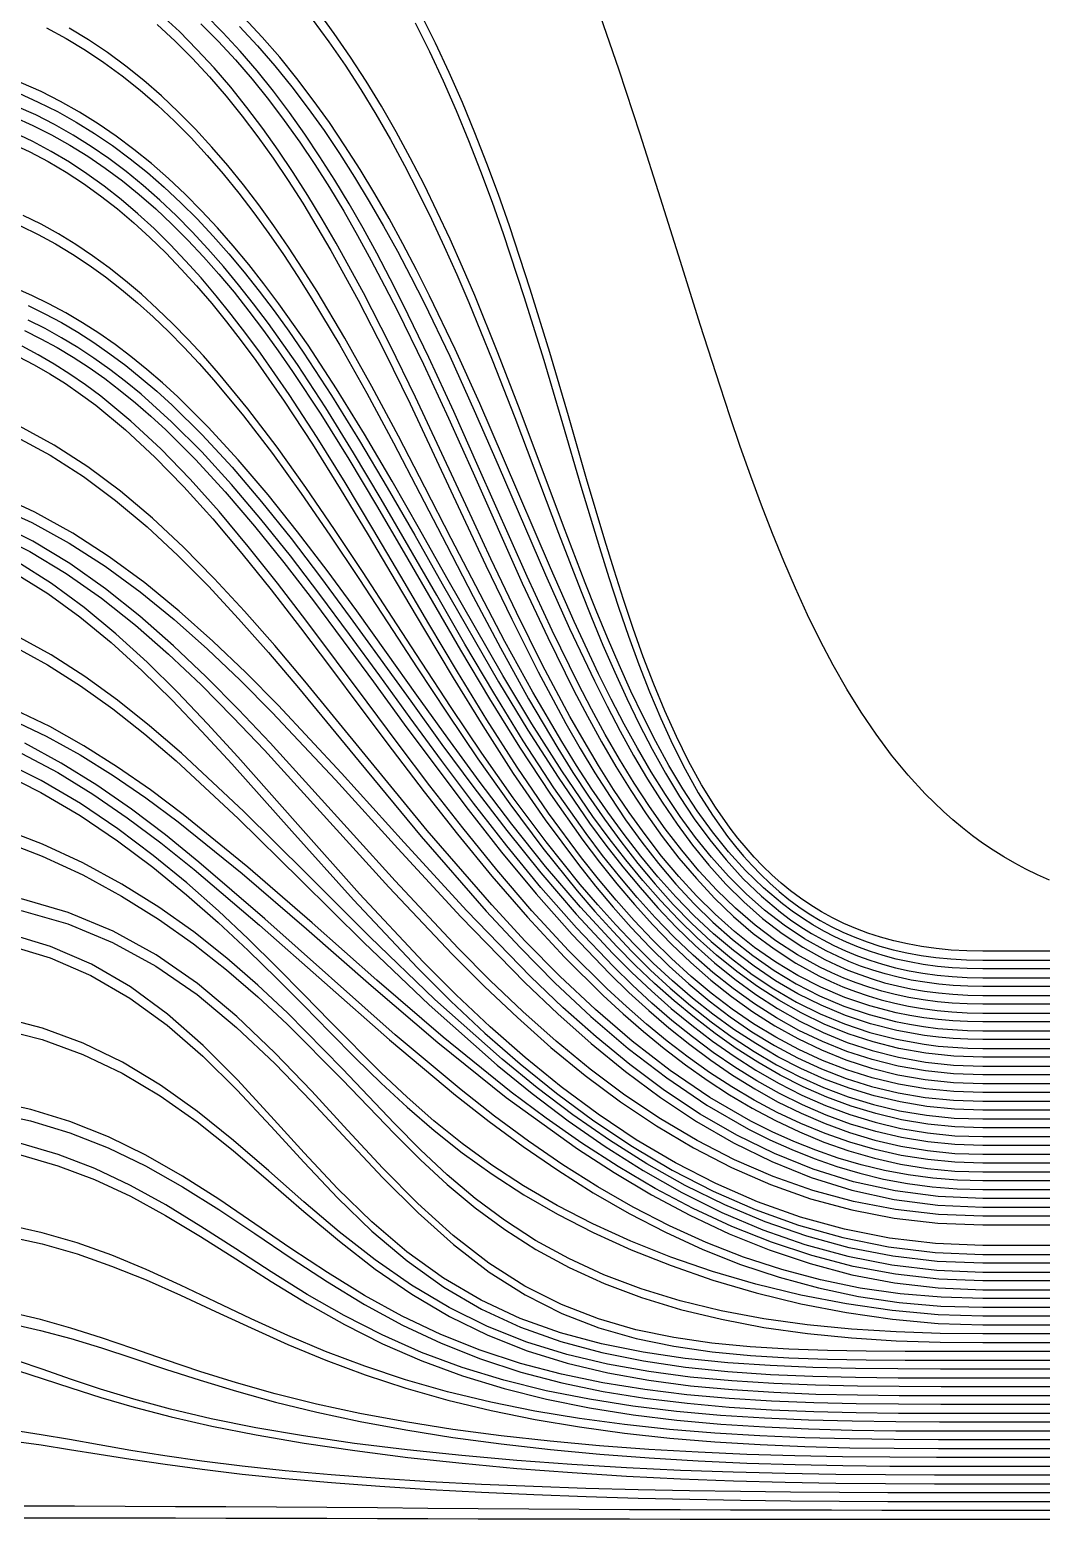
# Model space of a CAD drawing. Header units: millimetres. Extents: x 0 to 17.1, y 0 to 7.7.
# Drawn here: x 6.87 to 8.589, y 3.843 to 6.373 of the extents above; entities that cross this region are included whole.
import ezdxf

# ---------------------------------------------------------------- set-up
doc = ezdxf.new("R2010")
doc.units = ezdxf.units.MM
doc.header["$MEASUREMENT"] = 0
doc.layers.add('Insulation', color=112, linetype='Continuous')
doc.layers.add('Metal', color=52, linetype='Continuous')

msp = doc.modelspace()

# ---------------------------------------------------------------- linework, layer by layer
at = {"layer": 'Insulation'}
msp.add_lwpolyline([(8.6032, 4.9284), (8.583, 4.9374), (8.5633, 4.9469), (8.5442, 4.9571), (8.5255, 4.9679), (8.5073, 4.9793), (8.4896, 4.9912), (8.4723, 5.0038), (8.4555, 5.0169), (8.4391, 5.0306), (8.423, 5.0447), (8.3922, 5.0747), (8.3629, 5.1067), (8.335, 5.1406), (8.3084, 5.1763), (8.283, 5.2138), (8.2588, 5.2529), (8.2356, 5.2936), (8.2133, 5.3357), (8.192, 5.3792), (8.1714, 5.4241), (8.1516, 5.4701), (8.1324, 5.5173), (8.1138, 5.5656), (8.0956, 5.6148), (8.0778, 5.6648), (8.0604, 5.7157), (8.0433, 5.7673), (8.0095, 5.8722), (7.9759, 5.9791), (7.9421, 6.0872), (7.9076, 6.1959), (7.8718, 6.3047), (7.8345, 6.4129)], dxfattribs=at)
at = {"layer": 'Metal'}
for points in [[(11.755, 4.7775), (8.49, 4.7775), (8.4636, 4.778), (8.4379, 4.7794), (8.413, 4.7818), (8.3888, 4.7851), (8.3654, 4.7893), (8.3426, 4.7943), (8.3206, 4.8002), (8.2992, 4.8069), (8.2784, 4.8145), (8.2582, 4.8228), (8.2387, 4.8319), (8.2197, 4.8417), (8.2013, 4.8522), (8.1834, 4.8635), (8.1661, 4.8754), (8.1492, 4.888), (8.117, 4.9151), (8.0865, 4.9446), (8.0577, 4.9763), (8.0305, 5.0102), (8.0046, 5.046), (7.98, 5.0837), (7.9565, 5.123), (7.9341, 5.1638), (7.9125, 5.2061), (7.8917, 5.2496), (7.8716, 5.2942), (7.852, 5.3399), (7.8329, 5.3864), (7.8142, 5.4336), (7.7774, 5.5299), (7.7039, 5.7262), (7.6659, 5.8244), (7.6263, 5.9217), (7.6057, 5.9696), (7.5845, 6.0171), (7.5627, 6.0639), (7.5402, 6.11), (7.5169, 6.1553), (7.4928, 6.1997), (7.4679, 6.2432), (7.4421, 6.2855), (7.4153, 6.3268), (7.3877, 6.3669), (7.359, 6.4057)], [(7.0869, 6.3823), (7.1173, 6.354), (7.1469, 6.3243), (7.1758, 6.293), (7.2038, 6.2604), (7.2312, 6.2265), (7.2578, 6.1912), (7.2838, 6.1547), (7.3092, 6.117), (7.334, 6.0783), (7.3583, 6.0385), (7.382, 5.9978), (7.4282, 5.9137), (7.4729, 5.8267), (7.5166, 5.7374), (7.6024, 5.5547), (7.6454, 5.4628), (7.6892, 5.3716), (7.7343, 5.282), (7.7813, 5.1947), (7.8056, 5.1522), (7.8306, 5.1107), (7.8564, 5.0702), (7.8829, 5.0309), (7.9104, 4.993), (7.9389, 4.9564), (7.9684, 4.9215), (7.9991, 4.8882), (8.0311, 4.8568), (8.0643, 4.8273), (8.099, 4.8), (8.1352, 4.7748), (8.1729, 4.7521), (8.2124, 4.7319), (8.2536, 4.7144), (8.2967, 4.6998), (8.3418, 4.6881), (8.3651, 4.6834), (8.389, 4.6795), (8.4134, 4.6765), (8.4384, 4.6743), (8.4639, 4.6729), (8.49, 4.6725), (11.755, 4.6725)], [(11.755, 4.6875), (8.49, 4.6875), (8.464, 4.6879), (8.4387, 4.6893), (8.4139, 4.6914), (8.3896, 4.6945), (8.366, 4.6983), (8.3428, 4.7029), (8.2981, 4.7145), (8.2553, 4.729), (8.2144, 4.7464), (8.1753, 4.7664), (8.1379, 4.7889), (8.1021, 4.8139), (8.0678, 4.841), (8.035, 4.8703), (8.0034, 4.9015), (7.9731, 4.9346), (7.9439, 4.9693), (7.9158, 5.0057), (7.8886, 5.0434), (7.8624, 5.0825), (7.8369, 5.1228), (7.8122, 5.1642), (7.7882, 5.2065), (7.7418, 5.2936), (7.6972, 5.3831), (7.6538, 5.4742), (7.6111, 5.5661), (7.5257, 5.7491), (7.4821, 5.8386), (7.4374, 5.926), (7.3911, 6.0105), (7.3672, 6.0515), (7.3429, 6.0916), (7.3179, 6.1306), (7.2924, 6.1686), (7.2662, 6.2054), (7.2393, 6.241), (7.2118, 6.2753), (7.1834, 6.3083), (7.1543, 6.3398), (7.1244, 6.37), (7.0937, 6.3986)], [(7.1608, 6.3833), (7.1908, 6.3533), (7.2199, 6.3218), (7.2483, 6.2889), (7.2759, 6.2546), (7.3028, 6.219), (7.329, 6.1822), (7.3545, 6.1441), (7.3794, 6.1049), (7.4037, 6.0647), (7.4274, 6.0235), (7.4506, 5.9813), (7.4733, 5.9382), (7.4956, 5.8944), (7.5392, 5.8048), (7.5817, 5.7131), (7.6235, 5.6201), (7.7073, 5.4331), (7.7504, 5.3408), (7.7951, 5.2507), (7.8182, 5.2067), (7.8419, 5.1635), (7.8664, 5.1214), (7.8918, 5.0805), (7.918, 5.0408), (7.9452, 5.0026), (7.9735, 4.9659), (8.0031, 4.931), (8.0339, 4.8979), (8.0661, 4.8668), (8.0998, 4.8379), (8.1352, 4.8114), (8.1723, 4.7873), (8.2112, 4.7659), (8.2314, 4.7562), (8.2521, 4.7472), (8.2733, 4.739), (8.295, 4.7316), (8.3173, 4.725), (8.3402, 4.7191), (8.3636, 4.7142), (8.3876, 4.71), (8.4123, 4.7068), (8.4375, 4.7044), (8.4634, 4.703), (8.49, 4.7025), (11.755, 4.7025)], [(11.755, 4.7175), (8.49, 4.7175), (8.4636, 4.718), (8.4378, 4.7194), (8.4127, 4.7217), (8.3883, 4.7249), (8.3644, 4.729), (8.3411, 4.734), (8.3185, 4.7398), (8.2963, 4.7463), (8.2748, 4.7537), (8.2537, 4.7618), (8.2332, 4.7707), (8.2132, 4.7803), (8.1747, 4.8015), (8.138, 4.8254), (8.103, 4.8518), (8.0696, 4.8805), (8.0378, 4.9114), (8.0073, 4.9442), (7.9782, 4.979), (7.9502, 5.0154), (7.9233, 5.0535), (7.8974, 5.0929), (7.8724, 5.1337), (7.8483, 5.1756), (7.8248, 5.2186), (7.802, 5.2624), (7.7579, 5.3523), (7.7153, 5.4444), (7.6322, 5.6313), (7.5906, 5.7245), (7.5483, 5.8164), (7.5049, 5.9063), (7.4826, 5.9502), (7.4598, 5.9935), (7.4366, 6.0359), (7.4128, 6.0773), (7.3884, 6.1178), (7.3634, 6.1573), (7.3377, 6.1956), (7.3114, 6.2328), (7.2843, 6.2687), (7.2565, 6.3033), (7.2279, 6.3366), (7.1985, 6.3684), (7.1683, 6.3988)], [(7.2265, 6.3784), (7.257, 6.3457), (7.2866, 6.3116), (7.3154, 6.2762), (7.3433, 6.2396), (7.3704, 6.2017), (7.3967, 6.1627), (7.4223, 6.1226), (7.4472, 6.0816), (7.4714, 6.0396), (7.4949, 5.9968), (7.5179, 5.9532), (7.5403, 5.9089), (7.5838, 5.8185), (7.6256, 5.7264), (7.6664, 5.6333), (7.7469, 5.4472), (7.7877, 5.3559), (7.8297, 5.267), (7.8514, 5.2236), (7.8736, 5.1813), (7.8965, 5.1399), (7.9202, 5.0998), (7.9447, 5.061), (7.9702, 5.0236), (7.9967, 4.9879), (8.0244, 4.9538), (8.0534, 4.9216), (8.0838, 4.8914), (8.1156, 4.8634), (8.1491, 4.8376), (8.1843, 4.8143), (8.2214, 4.7936), (8.2407, 4.7842), (8.2604, 4.7756), (8.2807, 4.7677), (8.3016, 4.7605), (8.323, 4.7541), (8.345, 4.7485), (8.3676, 4.7437), (8.3908, 4.7397), (8.4146, 4.7366), (8.4391, 4.7343), (8.4642, 4.733), (8.49, 4.7325), (11.755, 4.7325)], [(11.755, 4.7475), (8.49, 4.7475), (8.4644, 4.748), (8.4394, 4.7493), (8.4151, 4.7516), (8.3915, 4.7547), (8.3684, 4.7586), (8.346, 4.7634), (8.3242, 4.7689), (8.303, 4.7753), (8.2823, 4.7824), (8.2622, 4.7902), (8.2236, 4.808), (8.1869, 4.8286), (8.1521, 4.8517), (8.119, 4.8773), (8.0875, 4.9052), (8.0576, 4.9352), (8.029, 4.9672), (8.0016, 5.001), (7.9755, 5.0366), (7.9504, 5.0738), (7.9262, 5.1124), (7.9029, 5.1524), (7.8803, 5.1935), (7.8583, 5.2357), (7.8369, 5.2789), (7.7955, 5.3677), (7.7552, 5.4588), (7.6755, 5.6448), (7.6349, 5.738), (7.5932, 5.8303), (7.5498, 5.9209), (7.5273, 5.9654), (7.5043, 6.0092), (7.4807, 6.0523), (7.4564, 6.0945), (7.4315, 6.1358), (7.4058, 6.1761), (7.3793, 6.2154), (7.352, 6.2536), (7.3239, 6.2905), (7.2949, 6.3263), (7.265, 6.3607), (7.2342, 6.3937)], [(7.3502, 6.3911), (7.3786, 6.3526), (7.4061, 6.3128), (7.4327, 6.2718), (7.4583, 6.2297), (7.4831, 6.1865), (7.5071, 6.1423), (7.5303, 6.0972), (7.5528, 6.0513), (7.5746, 6.0047), (7.5958, 5.9574), (7.6164, 5.9095), (7.6562, 5.8124), (7.6944, 5.7143), (7.7687, 5.518), (7.806, 5.4216), (7.825, 5.3743), (7.8444, 5.3277), (7.8643, 5.2819), (7.8848, 5.2371), (7.9059, 5.1935), (7.9278, 5.1511), (7.9507, 5.11), (7.9745, 5.0705), (7.9995, 5.0327), (8.0258, 4.9967), (8.0535, 4.9627), (8.0827, 4.9307), (8.1135, 4.901), (8.1462, 4.8738), (8.1632, 4.8611), (8.1808, 4.8491), (8.1989, 4.8378), (8.2175, 4.8272), (8.2367, 4.8173), (8.2564, 4.8081), (8.2768, 4.7998), (8.2977, 4.7922), (8.3193, 4.7854), (8.3416, 4.7795), (8.3645, 4.7744), (8.3881, 4.7702), (8.4125, 4.7668), (8.4376, 4.7644), (8.4634, 4.763), (8.49, 4.7625), (11.755, 4.7625)], [(7.5251, 6.3849), (7.5493, 6.3362), (7.5725, 6.2865), (7.5946, 6.236), (7.6159, 6.1847), (7.6362, 6.1327), (7.6558, 6.0801), (7.6745, 6.0271), (7.7101, 5.9199), (7.7436, 5.812), (7.7756, 5.7044), (7.8069, 5.5979), (7.8384, 5.4934), (7.8544, 5.4423), (7.8708, 5.3921), (7.8877, 5.3429), (7.9052, 5.2949), (7.9234, 5.2481), (7.9425, 5.2028), (7.9627, 5.1591), (7.9839, 5.117), (8.0064, 5.0769), (8.0304, 5.0387), (8.056, 5.0026), (8.0694, 4.9855), (8.0833, 4.9689), (8.0977, 4.9529), (8.1125, 4.9376), (8.1279, 4.9229), (8.1438, 4.9089), (8.1603, 4.8956), (8.1774, 4.883), (8.195, 4.8711), (8.2133, 4.86), (8.2323, 4.8497), (8.2519, 4.8401), (8.2722, 4.8313), (8.2932, 4.8234), (8.3149, 4.8163), (8.3375, 4.8101), (8.3608, 4.8048), (8.3849, 4.8005), (8.4099, 4.797), (8.4357, 4.7945), (8.4624, 4.793), (8.49, 4.7925), (11.755, 4.7925)], [(11.755, 4.8075), (8.49, 4.8075), (8.4626, 4.808), (8.436, 4.8095), (8.4104, 4.812), (8.3856, 4.8154), (8.3617, 4.8198), (8.3386, 4.825), (8.3163, 4.8312), (8.2947, 4.8382), (8.2739, 4.8461), (8.2538, 4.8548), (8.2344, 4.8643), (8.2157, 4.8746), (8.1976, 4.8857), (8.1802, 4.8975), (8.1633, 4.91), (8.1471, 4.9233), (8.1314, 4.9372), (8.1163, 4.9518), (8.1016, 4.9671), (8.0875, 4.983), (8.0738, 4.9995), (8.0606, 5.0166), (8.0355, 5.0524), (8.012, 5.0905), (7.9899, 5.1305), (7.9691, 5.1724), (7.9494, 5.216), (7.9307, 5.2612), (7.9129, 5.3078), (7.8957, 5.3558), (7.8792, 5.4049), (7.8631, 5.455), (7.8474, 5.5061), (7.8165, 5.6104), (7.7857, 5.7169), (7.754, 5.8246), (7.7208, 5.9326), (7.6853, 6.04), (7.6666, 6.0932), (7.6471, 6.1459), (7.6267, 6.1981), (7.6054, 6.2495), (7.5831, 6.3003), (7.5598, 6.3501), (7.5354, 6.399)], [(6.8987, 6.3761), (6.932, 6.3582), (6.9646, 6.3387), (6.9963, 6.3175), (7.0273, 6.2949), (7.0576, 6.2707), (7.0871, 6.245), (7.116, 6.2178), (7.1442, 6.1893), (7.1718, 6.1594), (7.1988, 6.1281), (7.2252, 6.0957), (7.251, 6.0619), (7.2764, 6.0271), (7.3013, 5.9911), (7.3257, 5.9541), (7.3498, 5.9161), (7.3969, 5.8374), (7.443, 5.7556), (7.4883, 5.6713), (7.5333, 5.5852), (7.5783, 5.4979), (7.6238, 5.4102), (7.6702, 5.3228), (7.718, 5.2366), (7.7677, 5.1524), (7.7934, 5.1113), (7.8198, 5.0711), (7.8469, 5.0319), (7.8747, 4.9937), (7.9035, 4.9568), (7.9332, 4.9212), (7.9638, 4.8871), (7.9956, 4.8546), (8.0285, 4.8238), (8.0627, 4.795), (8.0982, 4.7681), (8.135, 4.7434), (8.1734, 4.7211), (8.2133, 4.7012), (8.2548, 4.684), (8.298, 4.6695), (8.3431, 4.6579), (8.3901, 4.6495), (8.4143, 4.6464), (8.439, 4.6443), (8.4642, 4.6429), (8.49, 4.6425), (11.755, 4.6425)], [(11.755, 4.6575), (8.49, 4.6575), (8.4644, 4.6579), (8.4393, 4.6592), (8.4147, 4.6614), (8.3907, 4.6644), (8.344, 4.6727), (8.2993, 4.6842), (8.2564, 4.6985), (8.2152, 4.7156), (8.1757, 4.7353), (8.1377, 4.7574), (8.1012, 4.7819), (8.066, 4.8085), (8.0322, 4.8371), (7.9996, 4.8677), (7.9682, 4.8999), (7.9378, 4.9338), (7.9085, 4.9692), (7.8801, 5.0059), (7.8525, 5.0438), (7.8257, 5.0829), (7.7996, 5.1229), (7.7742, 5.1638), (7.7251, 5.2477), (7.6777, 5.3338), (7.5865, 5.5087), (7.5417, 5.5961), (7.4969, 5.6824), (7.4517, 5.767), (7.4056, 5.8491), (7.3584, 5.9283), (7.3343, 5.9666), (7.3098, 6.0039), (7.2847, 6.0402), (7.2592, 6.0754), (7.2332, 6.1094), (7.2066, 6.1423), (7.1795, 6.1738), (7.1517, 6.2041), (7.1232, 6.2331), (7.0941, 6.2606), (7.0642, 6.2867), (7.0337, 6.3113), (7.0023, 6.3343), (6.9702, 6.3558), (6.9373, 6.3757)], [(11.755, 4.6275), (8.49, 4.6275), (8.4406, 4.6292), (8.3931, 4.6342), (8.3474, 4.6423), (8.3034, 4.6533), (8.2611, 4.6672), (8.2203, 4.6837), (8.1811, 4.7027), (8.1432, 4.7241), (8.1068, 4.7477), (8.0716, 4.7733), (8.0375, 4.8009), (8.0047, 4.8302), (7.9729, 4.8613), (7.942, 4.8938), (7.9121, 4.9277), (7.8831, 4.9629), (7.8548, 4.9993), (7.8273, 5.0366), (7.7742, 5.114), (7.7232, 5.194), (7.674, 5.2759), (7.579, 5.442), (7.5324, 5.5247), (7.4859, 5.6062), (7.439, 5.6858), (7.3915, 5.7629), (7.3431, 5.8371), (7.2934, 5.9077), (7.268, 5.9415), (7.2422, 5.9743), (7.216, 6.0059), (7.1892, 6.0364), (7.162, 6.0657), (7.1342, 6.0937), (7.1058, 6.1204), (7.0769, 6.1458), (7.0473, 6.1698), (7.0171, 6.1924), (6.9863, 6.2135), (6.9547, 6.2332), (6.9225, 6.2514), (6.8895, 6.268), (6.8558, 6.2832)], [(6.8515, 6.2651), (6.8847, 6.2503), (6.9173, 6.234), (6.9492, 6.2162), (6.9804, 6.197), (7.0109, 6.1762), (7.0409, 6.154), (7.0701, 6.1305), (7.0988, 6.1055), (7.127, 6.0792), (7.1545, 6.0516), (7.1816, 6.0227), (7.2082, 5.9926), (7.2343, 5.9613), (7.26, 5.9289), (7.2853, 5.8954), (7.3102, 5.8608), (7.3348, 5.8254), (7.3832, 5.7517), (7.4307, 5.6749), (7.4776, 5.5956), (7.5244, 5.5143), (7.5712, 5.4317), (7.6669, 5.2655), (7.7166, 5.1833), (7.768, 5.103), (7.8216, 5.0252), (7.8494, 4.9876), (7.878, 4.9511), (7.9073, 4.9156), (7.9375, 4.8814), (7.9687, 4.8486), (8.0008, 4.8174), (8.034, 4.7877), (8.0684, 4.7599), (8.1039, 4.734), (8.1407, 4.7102), (8.1789, 4.6886), (8.2184, 4.6694), (8.2595, 4.6527), (8.3021, 4.6387), (8.3464, 4.6275), (8.3925, 4.6193), (8.4403, 4.6142), (8.49, 4.6125), (11.755, 4.6125)], [(11.755, 4.5975), (8.49, 4.5975), (8.4402, 4.5992), (8.3923, 4.6042), (8.3461, 4.6124), (8.3016, 4.6235), (8.2588, 4.6374), (8.2174, 4.654), (8.1775, 4.6731), (8.139, 4.6946), (8.1018, 4.7182), (8.0658, 4.744), (8.0311, 4.7716), (7.9975, 4.8011), (7.9649, 4.8322), (7.9333, 4.8648), (7.9026, 4.8988), (7.8728, 4.934), (7.8438, 4.9704), (7.8156, 5.0078), (7.7611, 5.0851), (7.7089, 5.165), (7.6586, 5.2468), (7.6097, 5.3294), (7.5618, 5.4122), (7.5146, 5.4944), (7.4676, 5.5754), (7.4206, 5.6544), (7.3731, 5.7309), (7.3249, 5.8043), (7.2757, 5.8741), (7.2506, 5.9075), (7.2251, 5.9398), (7.1993, 5.971), (7.173, 6.0011), (7.1462, 6.0299), (7.119, 6.0574), (7.0912, 6.0837), (7.0629, 6.1086), (7.0341, 6.1321), (7.0046, 6.1543), (6.9745, 6.175), (6.9437, 6.1942), (6.9123, 6.212), (6.8802, 6.2283), (6.8474, 6.243)], [(6.843, 6.225), (6.8754, 6.2106), (6.9072, 6.1947), (6.9382, 6.1773), (6.9686, 6.1585), (6.9984, 6.1382), (7.0276, 6.1165), (7.0562, 6.0934), (7.0843, 6.0689), (7.1118, 6.043), (7.1388, 6.0159), (7.1654, 5.9875), (7.1915, 5.9578), (7.2173, 5.927), (7.2426, 5.895), (7.2676, 5.8619), (7.2923, 5.8278), (7.3167, 5.7927), (7.3649, 5.7198), (7.4124, 5.6437), (7.4595, 5.565), (7.5067, 5.4842), (7.5541, 5.4021), (7.6023, 5.3192), (7.6516, 5.2364), (7.7024, 5.1544), (7.7551, 5.0742), (7.8101, 4.9964), (7.8386, 4.9588), (7.8679, 4.9222), (7.898, 4.8867), (7.9289, 4.8525), (7.9608, 4.8196), (7.9937, 4.7883), (8.0277, 4.7586), (8.0627, 4.7306), (8.099, 4.7046), (8.1365, 4.6807), (8.1753, 4.659), (8.2156, 4.6397), (8.2572, 4.6229), (8.3005, 4.6088), (8.3453, 4.5976), (8.3917, 4.5893), (8.44, 4.5842), (8.49, 4.5825), (11.755, 4.5825)], [(6.8388, 6.1803), (6.8705, 6.1655), (6.9015, 6.1491), (6.9318, 6.1312), (6.9615, 6.1119), (6.9906, 6.0911), (7.0191, 6.0689), (7.047, 6.0453), (7.0744, 6.0204), (7.1013, 5.9941), (7.1277, 5.9666), (7.1537, 5.9378), (7.1794, 5.9079), (7.2046, 5.8768), (7.2295, 5.8446), (7.2542, 5.8113), (7.3027, 5.7419), (7.3505, 5.669), (7.3979, 5.5932), (7.4452, 5.5149), (7.4927, 5.4348), (7.5408, 5.3535), (7.5898, 5.2718), (7.6401, 5.1902), (7.692, 5.1097), (7.746, 5.031), (7.8025, 4.9549), (7.8317, 4.9181), (7.8617, 4.8824), (7.8925, 4.8478), (7.9242, 4.8144), (7.9568, 4.7824), (7.9904, 4.7519), (8.025, 4.723), (8.0607, 4.6959), (8.0976, 4.6707), (8.1356, 4.6475), (8.1749, 4.6265), (8.2155, 4.6078), (8.2575, 4.5915), (8.3009, 4.5779), (8.3458, 4.567), (8.3922, 4.5591), (8.4403, 4.5542), (8.49, 4.5525), (11.755, 4.5525)], [(11.755, 4.5675), (8.49, 4.5675), (8.4405, 4.5691), (8.3928, 4.574), (8.3466, 4.5818), (8.3021, 4.5926), (8.259, 4.606), (8.2173, 4.6221), (8.177, 4.6406), (8.1381, 4.6614), (8.1003, 4.6843), (8.0638, 4.7093), (8.0284, 4.7361), (7.9941, 4.7647), (7.9609, 4.795), (7.9286, 4.8267), (7.8972, 4.8598), (7.8666, 4.8942), (7.8369, 4.9297), (7.8079, 4.9662), (7.752, 5.0419), (7.6985, 5.1203), (7.647, 5.2006), (7.5971, 5.282), (7.5484, 5.3637), (7.5006, 5.445), (7.4532, 5.5253), (7.406, 5.6039), (7.3587, 5.6801), (7.3109, 5.7535), (7.2622, 5.8235), (7.2375, 5.8571), (7.2124, 5.8896), (7.1871, 5.9211), (7.1613, 5.9514), (7.1351, 5.9806), (7.1085, 6.0085), (7.0814, 6.0352), (7.0537, 6.0606), (7.0255, 6.0846), (6.9968, 6.1072), (6.9674, 6.1284), (6.9374, 6.1481), (6.9067, 6.1664), (6.8753, 6.1832), (6.8432, 6.1984)], [(11.755, 4.5375), (8.49, 4.5375), (8.4416, 4.5391), (8.3947, 4.5438), (8.3493, 4.5514), (8.3052, 4.5618), (8.2625, 4.5749), (8.2211, 4.5904), (8.1808, 4.6083), (8.1418, 4.6283), (8.1039, 4.6505), (8.067, 4.6746), (8.0312, 4.7004), (7.9964, 4.728), (7.9625, 4.757), (7.9295, 4.7875), (7.8974, 4.8193), (7.866, 4.8522), (7.8354, 4.8862), (7.8055, 4.9211), (7.7476, 4.9933), (7.692, 5.068), (7.6384, 5.1443), (7.5864, 5.2214), (7.5357, 5.2986), (7.4859, 5.3753), (7.4368, 5.4507), (7.388, 5.5243), (7.3393, 5.5956), (7.2904, 5.6639), (7.241, 5.7288), (7.1908, 5.7899), (7.1653, 5.8189), (7.1395, 5.8468), (7.1134, 5.8736), (7.0869, 5.8992), (7.0601, 5.9236), (7.0328, 5.9467), (7.0051, 5.9685), (6.977, 5.9891), (6.9483, 6.0083), (6.9191, 6.0261), (6.8893, 6.0426), (6.8589, 6.0576)], [(6.8542, 6.0401), (6.8842, 6.0255), (6.9137, 6.0094), (6.9426, 5.992), (6.971, 5.9733), (6.9989, 5.9532), (7.0263, 5.9318), (7.0534, 5.9091), (7.08, 5.8852), (7.1063, 5.8601), (7.1322, 5.8337), (7.1579, 5.8062), (7.1832, 5.7776), (7.2333, 5.7172), (7.2826, 5.6529), (7.3315, 5.5851), (7.3803, 5.5143), (7.4292, 5.441), (7.4785, 5.3657), (7.5285, 5.2891), (7.5795, 5.2118), (7.6319, 5.1345), (7.6859, 5.0579), (7.742, 4.9829), (7.8003, 4.9102), (7.8305, 4.875), (7.8614, 4.8408), (7.893, 4.8075), (7.9254, 4.7755), (7.9587, 4.7447), (7.9929, 4.7154), (8.028, 4.6875), (8.0641, 4.6614), (8.1012, 4.637), (8.1394, 4.6146), (8.1788, 4.5943), (8.2193, 4.5762), (8.2611, 4.5604), (8.3041, 4.5472), (8.3485, 4.5366), (8.3942, 4.5289), (8.4414, 4.5241), (8.49, 4.5225), (11.755, 4.5225)], [(11.755, 4.5075), (8.49, 4.5075), (8.4426, 4.5091), (8.3965, 4.5137), (8.3517, 4.5213), (8.3082, 4.5316), (8.2659, 4.5445), (8.2247, 4.5598), (8.1847, 4.5774), (8.1457, 4.5971), (8.1078, 4.6189), (8.0709, 4.6425), (8.0349, 4.6678), (7.9998, 4.6947), (7.9656, 4.723), (7.9322, 4.7527), (7.8995, 4.7835), (7.8677, 4.8155), (7.8059, 4.8821), (7.7466, 4.9517), (7.6895, 5.0233), (7.6342, 5.0962), (7.5805, 5.1696), (7.528, 5.2427), (7.4765, 5.3149), (7.4258, 5.3856), (7.3755, 5.4542), (7.3253, 5.5201), (7.2751, 5.583), (7.2246, 5.6424), (7.1736, 5.6979), (7.1218, 5.7492), (7.0956, 5.7732), (7.0691, 5.796), (7.0422, 5.8177), (7.0151, 5.8381), (6.9876, 5.8574), (6.9597, 5.8754), (6.9315, 5.8921), (6.9028, 5.9076), (6.8736, 5.9218), (6.844, 5.9348)], [(6.8672, 5.9044), (6.8958, 5.8906), (6.924, 5.8755), (6.9519, 5.8591), (6.9793, 5.8415), (7.0065, 5.8227), (7.0332, 5.8026), (7.0597, 5.7814), (7.086, 5.7589), (7.1119, 5.7353), (7.1633, 5.6847), (7.214, 5.6299), (7.2642, 5.5711), (7.3143, 5.5087), (7.3645, 5.4431), (7.4149, 5.3748), (7.4659, 5.3043), (7.5177, 5.2322), (7.5707, 5.159), (7.6249, 5.0855), (7.6808, 5.0124), (7.7387, 4.9405), (7.7987, 4.8706), (7.8613, 4.8035), (7.8936, 4.7713), (7.9266, 4.7402), (7.9605, 4.7103), (7.9951, 4.6817), (8.0307, 4.6545), (8.0671, 4.629), (8.1044, 4.6052), (8.1428, 4.5832), (8.1822, 4.5632), (8.2226, 4.5454), (8.2641, 4.5299), (8.3068, 4.5169), (8.3507, 4.5065), (8.3959, 4.4988), (8.4423, 4.4941), (8.49, 4.4925), (11.755, 4.4925)], [(11.755, 4.4775), (8.49, 4.4775), (8.4426, 4.4791), (8.3965, 4.4836), (8.3516, 4.4911), (8.3079, 4.5012), (8.2653, 4.5139), (8.2239, 4.529), (8.1835, 4.5464), (8.1441, 4.5659), (8.1058, 4.5873), (8.0684, 4.6106), (8.0319, 4.6355), (7.9963, 4.6621), (7.9615, 4.6901), (7.9276, 4.7194), (7.8944, 4.7498), (7.862, 4.7814), (7.7991, 4.8472), (7.7388, 4.916), (7.6807, 4.9868), (7.6245, 5.059), (7.57, 5.1316), (7.5169, 5.204), (7.4649, 5.2755), (7.4138, 5.3456), (7.3633, 5.4137), (7.3132, 5.4792), (7.2631, 5.5417), (7.213, 5.6007), (7.1624, 5.656), (7.1113, 5.7071), (7.0593, 5.7538), (7.0329, 5.7754), (7.0062, 5.7958), (6.9793, 5.815), (6.9519, 5.833), (6.9242, 5.8498), (6.8961, 5.8653), (6.8675, 5.8795)], [(6.861, 5.8621), (6.8891, 5.8482), (6.9167, 5.8331), (6.944, 5.8168), (6.971, 5.7992), (6.9976, 5.7804), (7.0239, 5.7604), (7.05, 5.7392), (7.0758, 5.7168), (7.1014, 5.6932), (7.1521, 5.6429), (7.2023, 5.5883), (7.2523, 5.5298), (7.3022, 5.4678), (7.3524, 5.4027), (7.403, 5.3349), (7.4544, 5.265), (7.5067, 5.1935), (7.5603, 5.1211), (7.6153, 5.0483), (7.6721, 4.976), (7.7309, 4.9049), (7.792, 4.8357), (7.8557, 4.7694), (7.8885, 4.7376), (7.9221, 4.7069), (7.9565, 4.6774), (7.9917, 4.6491), (8.0277, 4.6223), (8.0646, 4.5971), (8.1025, 4.5736), (8.1412, 4.5519), (8.181, 4.5323), (8.2218, 4.5147), (8.2636, 4.4994), (8.3066, 4.4865), (8.3506, 4.4763), (8.3959, 4.4687), (8.4423, 4.4641), (8.49, 4.4625), (11.755, 4.4625)], [(11.755, 4.4475), (8.49, 4.4475), (8.4426, 4.449), (8.3963, 4.4535), (8.3511, 4.4607), (8.3069, 4.4706), (8.2638, 4.483), (8.2218, 4.4977), (8.1807, 4.5146), (8.1405, 4.5336), (8.1013, 4.5545), (8.0631, 4.5772), (8.0256, 4.6016), (7.9891, 4.6275), (7.9533, 4.6549), (7.9184, 4.6835), (7.8842, 4.7134), (7.8507, 4.7443), (7.7859, 4.8089), (7.7237, 4.8764), (7.6639, 4.946), (7.6061, 5.017), (7.5503, 5.0886), (7.4961, 5.1601), (7.4434, 5.2309), (7.3917, 5.3003), (7.3411, 5.3679), (7.291, 5.4331), (7.2415, 5.4954), (7.192, 5.5544), (7.1425, 5.6097), (7.0927, 5.661), (7.0422, 5.708), (6.9909, 5.7504), (6.9649, 5.7699), (6.9385, 5.7881), (6.9118, 5.8051), (6.8847, 5.8209), (6.8572, 5.8354)], [(6.8506, 5.818), (6.8776, 5.8039), (6.9043, 5.7885), (6.9306, 5.7719), (6.9566, 5.7541), (6.9823, 5.7351), (7.0329, 5.6934), (7.0828, 5.6472), (7.1322, 5.5966), (7.1814, 5.5419), (7.2307, 5.4835), (7.2802, 5.4217), (7.3302, 5.3569), (7.3811, 5.2897), (7.4329, 5.2204), (7.4861, 5.1497), (7.5407, 5.0781), (7.5971, 5.0064), (7.6554, 4.9352), (7.716, 4.8652), (7.7789, 4.7973), (7.8446, 4.7323), (7.8784, 4.7012), (7.913, 4.6711), (7.9484, 4.6422), (7.9846, 4.6146), (8.0216, 4.5884), (8.0594, 4.5638), (8.0981, 4.5408), (8.1377, 4.5197), (8.1783, 4.5004), (8.2197, 4.4833), (8.2622, 4.4684), (8.3057, 4.4559), (8.3502, 4.4459), (8.3957, 4.4386), (8.4423, 4.434), (8.49, 4.4325), (11.755, 4.4325)], [(11.755, 4.4175), (8.49, 4.4175), (8.4469, 4.4187), (8.4047, 4.422), (8.3633, 4.4276), (8.3228, 4.4352), (8.283, 4.4447), (8.2441, 4.4562), (8.2059, 4.4694), (8.1685, 4.4843), (8.1319, 4.5008), (8.0959, 4.5189), (8.026, 4.5592), (7.9588, 4.6047), (7.894, 4.6546), (7.8314, 4.7083), (7.7709, 4.7652), (7.7123, 4.8247), (7.6554, 4.8861), (7.5458, 5.0129), (7.4404, 5.141), (7.3375, 5.2663), (7.2864, 5.3268), (7.2352, 5.3851), (7.1836, 5.4409), (7.1315, 5.4938), (7.0785, 5.5432), (7.0244, 5.5889), (6.9689, 5.6304), (6.9117, 5.6674), (6.8526, 5.6996)], [(6.8469, 5.6817), (6.9051, 5.6503), (6.9614, 5.6141), (7.0161, 5.5734), (7.0696, 5.5285), (7.122, 5.4798), (7.1737, 5.4277), (7.2249, 5.3725), (7.2758, 5.3148), (7.3268, 5.2548), (7.4298, 5.1301), (7.5356, 5.0022), (7.6461, 4.8754), (7.7036, 4.8137), (7.7628, 4.7539), (7.824, 4.6966), (7.8874, 4.6425), (7.953, 4.5922), (8.0211, 4.5462), (8.0918, 4.5054), (8.1282, 4.4871), (8.1653, 4.4704), (8.2032, 4.4552), (8.2418, 4.4418), (8.2811, 4.4302), (8.3213, 4.4205), (8.3622, 4.4128), (8.404, 4.4071), (8.4466, 4.4037), (8.49, 4.4025), (11.755, 4.4025)], [(11.755, 4.3875), (8.49, 4.3875), (8.414, 4.3908), (8.3407, 4.4004), (8.27, 4.4159), (8.2017, 4.4371), (8.1356, 4.4636), (8.0716, 4.495), (8.0094, 4.5309), (7.949, 4.571), (7.8902, 4.6148), (7.8327, 4.662), (7.7764, 4.7121), (7.7211, 4.7648), (7.6128, 4.8761), (7.5063, 4.9924), (7.4, 5.1101), (7.2922, 5.2254), (7.2372, 5.281), (7.1813, 5.3345), (7.1241, 5.3855), (7.0655, 5.4334), (7.0052, 5.4777), (6.9431, 5.5179), (6.8788, 5.5535), (6.8122, 5.5838)], [(6.808, 5.5654), (6.8736, 5.5357), (6.937, 5.501), (6.9983, 5.4616), (7.0578, 5.4181), (7.1157, 5.371), (7.1723, 5.3208), (7.2278, 5.268), (7.2823, 5.2131), (7.3896, 5.0988), (7.4959, 4.9818), (7.6027, 4.8658), (7.7117, 4.7543), (7.7675, 4.7014), (7.8243, 4.6509), (7.8825, 4.6033), (7.9421, 4.5591), (8.0032, 4.5185), (8.0662, 4.4821), (8.1311, 4.4502), (8.1981, 4.4232), (8.2673, 4.4016), (8.339, 4.3857), (8.4132, 4.3759), (8.49, 4.3725), (11.755, 4.3725)], [(6.806, 5.5183), (6.8703, 5.4864), (6.9321, 5.4492), (6.9918, 5.4073), (7.0497, 5.3615), (7.1061, 5.3121), (7.1612, 5.2599), (7.2154, 5.2054), (7.2689, 5.1491), (7.4806, 4.9165), (7.5882, 4.8025), (7.6431, 4.7476), (7.699, 4.6947), (7.756, 4.6442), (7.8143, 4.5965), (7.874, 4.5518), (7.9352, 4.5107), (7.998, 4.4733), (8.0626, 4.4401), (8.129, 4.4112), (8.1972, 4.3871), (8.2674, 4.3679), (8.3395, 4.3539), (8.4137, 4.3454), (8.49, 4.3425), (11.755, 4.3425)], [(11.755, 4.3575), (8.49, 4.3575), (8.4146, 4.3603), (8.3413, 4.3686), (8.27, 4.3822), (8.2008, 4.401), (8.1334, 4.4246), (8.0679, 4.4529), (8.0042, 4.4857), (7.9421, 4.5225), (7.8817, 4.5632), (7.8226, 4.6074), (7.7649, 4.6549), (7.7084, 4.7051), (7.6529, 4.7579), (7.5983, 4.8127), (7.491, 4.927), (7.2787, 5.1614), (7.2248, 5.2183), (7.1701, 5.2736), (7.1144, 5.3266), (7.0573, 5.3767), (6.9987, 5.4234), (6.9381, 5.4661), (6.8754, 5.5041), (6.8102, 5.5367)], [(11.755, 4.3075), (8.49, 4.3075), (8.4097, 4.3107), (8.3312, 4.32), (8.2546, 4.3352), (8.1799, 4.3559), (8.1071, 4.3819), (8.0364, 4.4126), (7.9676, 4.4479), (7.9009, 4.4873), (7.8361, 4.5305), (7.7732, 4.5771), (7.7121, 4.6267), (7.6528, 4.6788), (7.5951, 4.7332), (7.5389, 4.7893), (7.4304, 4.9051), (7.3259, 5.0226), (7.2235, 5.138), (7.1724, 5.1938), (7.1212, 5.2475), (7.0694, 5.2988), (7.0166, 5.347), (6.9627, 5.3917), (6.9072, 5.4323), (6.8497, 5.4683)], [(6.8442, 5.4505), (6.9008, 5.4154), (6.9555, 5.3756), (7.0087, 5.3318), (7.0608, 5.2843), (7.112, 5.2339), (7.1628, 5.1808), (7.2135, 5.1257), (7.3155, 5.0114), (7.4201, 4.8946), (7.529, 4.7791), (7.5855, 4.7229), (7.6437, 4.6684), (7.7035, 4.616), (7.7652, 4.5661), (7.8287, 4.5191), (7.8943, 4.4755), (7.9618, 4.4356), (8.0314, 4.3998), (8.103, 4.3685), (8.1766, 4.3421), (8.2521, 4.3209), (8.3296, 4.3054), (8.4089, 4.2958), (8.49, 4.2925), (11.755, 4.2925)], [(11.755, 4.2775), (8.49, 4.2775), (8.4126, 4.2805), (8.3368, 4.2894), (8.2628, 4.3037), (8.1906, 4.3232), (8.12, 4.3476), (8.0513, 4.3764), (7.9842, 4.4094), (7.9189, 4.4462), (7.8552, 4.4864), (7.793, 4.5297), (7.7324, 4.5756), (7.6732, 4.6239), (7.5585, 4.7257), (7.4479, 4.832), (7.3403, 4.9395), (7.2342, 5.0447), (7.1278, 5.1441), (7.0739, 5.1905), (7.0193, 5.234), (6.9635, 5.2743), (6.9065, 5.3109), (6.8477, 5.3432)], [(6.8425, 5.3257), (6.9003, 5.2942), (6.9566, 5.2586), (7.0116, 5.2192), (7.0657, 5.1765), (7.119, 5.1309), (7.2246, 5.0331), (7.3304, 4.929), (7.438, 4.8223), (7.5489, 4.7162), (7.6643, 4.6141), (7.7241, 4.5656), (7.7853, 4.5192), (7.848, 4.4755), (7.9125, 4.4348), (7.9786, 4.3974), (8.0464, 4.3638), (8.116, 4.3344), (8.1873, 4.3095), (8.2604, 4.2895), (8.3352, 4.2747), (8.4118, 4.2656), (8.49, 4.2625), (11.755, 4.2625)], [(11.755, 4.2475), (8.49, 4.2475), (8.4151, 4.2503), (8.3417, 4.2586), (8.2698, 4.2721), (8.1995, 4.2903), (8.1307, 4.313), (8.0635, 4.3398), (7.9976, 4.3705), (7.9332, 4.4045), (7.8702, 4.4417), (7.8084, 4.4815), (7.7479, 4.5238), (7.6885, 4.5681), (7.5727, 4.6613), (7.4602, 4.7581), (7.3499, 4.8555), (7.2406, 4.9505), (7.1309, 5.0399), (7.0754, 5.0815), (7.0193, 5.1205), (6.9623, 5.1565), (6.9041, 5.1891), (6.8446, 5.2178)], [(6.8395, 5.2005), (6.8982, 5.1727), (6.9556, 5.1411), (7.0119, 5.1061), (7.0675, 5.0681), (7.1224, 5.0274), (7.2314, 4.9396), (7.3403, 4.8458), (7.4506, 4.7491), (7.5635, 4.6525), (7.68, 4.559), (7.8009, 4.4717), (7.8633, 4.4313), (7.927, 4.3935), (7.9921, 4.3588), (8.0586, 4.3275), (8.1267, 4.3001), (8.1963, 4.2767), (8.2674, 4.2579), (8.3401, 4.2441), (8.4143, 4.2354), (8.49, 4.2325), (11.755, 4.2325)], [(6.8567, 5.1437), (6.9179, 5.1109), (6.9775, 5.0743), (7.0358, 5.0343), (7.093, 4.9916), (7.1494, 4.9466), (7.2605, 4.8519), (7.4814, 4.6568), (7.5939, 4.563), (7.6511, 4.5184), (7.709, 4.4757), (7.7679, 4.4353), (7.8278, 4.3973), (7.8887, 4.3621), (7.9507, 4.33), (8.0139, 4.301), (8.0783, 4.2755), (8.1439, 4.2536), (8.2107, 4.2354), (8.2787, 4.2211), (8.348, 4.2108), (8.4184, 4.2046), (8.49, 4.2025), (11.755, 4.2025)], [(11.755, 4.2175), (8.49, 4.2175), (8.4193, 4.2195), (8.3497, 4.2254), (8.2813, 4.2353), (8.2141, 4.249), (8.1481, 4.2666), (8.0833, 4.2878), (8.0197, 4.3127), (7.9572, 4.3409), (7.8959, 4.3725), (7.8356, 4.4072), (7.7762, 4.4447), (7.7178, 4.4848), (7.6601, 4.5273), (7.6032, 4.5718), (7.4911, 4.6657), (7.2696, 4.8628), (7.1577, 4.9591), (7.1008, 5.005), (7.043, 5.0487), (6.984, 5.0897), (6.9236, 5.1273), (6.8616, 5.161)], [(6.8192, 5.1125), (6.8889, 5.0774), (6.9556, 5.0379), (7.0192, 4.9952), (7.0794, 4.9501), (7.1364, 4.9036), (7.1902, 4.8562), (7.2411, 4.8086), (7.2895, 4.7615), (7.3357, 4.7151), (7.3803, 4.6698), (7.424, 4.6259), (7.4676, 4.5835), (7.5117, 4.5426), (7.5574, 4.5031), (7.6053, 4.4651), (7.6559, 4.4287), (7.7097, 4.3938), (7.7669, 4.3607), (7.8278, 4.3295), (7.8922, 4.3003), (7.9601, 4.2733), (8.0311, 4.2489), (8.1049, 4.2272), (8.1808, 4.2086), (8.2582, 4.1935), (8.3362, 4.1821), (8.4139, 4.175), (8.49, 4.1725), (11.755, 4.1725)], [(11.755, 4.1875), (8.49, 4.1875), (8.4138, 4.1899), (8.3361, 4.197), (8.258, 4.2083), (8.1805, 4.2233), (8.1044, 4.2418), (8.0306, 4.2634), (7.9595, 4.2879), (7.8916, 4.3149), (7.8272, 4.3442), (7.7664, 4.3757), (7.7091, 4.4091), (7.6554, 4.4443), (7.6049, 4.4811), (7.5571, 4.5195), (7.5116, 4.5595), (7.4675, 4.6009), (7.3806, 4.6883), (7.336, 4.734), (7.2899, 4.7807), (7.2416, 4.8283), (7.1907, 4.8761), (7.1369, 4.9237), (7.0799, 4.9704), (7.0197, 5.0156), (6.9561, 5.0583), (6.8893, 5.0977), (6.8195, 5.1327)], [(11.755, 4.1575), (8.49, 4.1575), (8.4172, 4.1582), (8.3424, 4.1607), (8.2668, 4.1655), (8.1915, 4.1729), (8.1175, 4.1832), (8.0454, 4.1967), (7.9758, 4.2136), (7.9092, 4.2339), (7.846, 4.2578), (7.7862, 4.2853), (7.7299, 4.3162), (7.6769, 4.3504), (7.6269, 4.3876), (7.5795, 4.4277), (7.5341, 4.4702), (7.4899, 4.5147), (7.4016, 4.6078), (7.3082, 4.703), (7.258, 4.75), (7.205, 4.7959), (7.1488, 4.8402), (7.0894, 4.8822), (7.0266, 4.9215), (6.9606, 4.9575), (6.8916, 4.9895), (6.8199, 5.0171)], [(6.8196, 4.9968), (6.8912, 4.9691), (6.9601, 4.9371), (7.0261, 4.9011), (7.0888, 4.8619), (7.1483, 4.82), (7.2045, 4.776), (7.2575, 4.7303), (7.3077, 4.6837), (7.4013, 4.5893), (7.4899, 4.4972), (7.5342, 4.4532), (7.5798, 4.4112), (7.6273, 4.3716), (7.6773, 4.3347), (7.7304, 4.3009), (7.7868, 4.2702), (7.8466, 4.243), (7.9098, 4.2192), (7.9763, 4.1989), (8.0458, 4.1821), (8.1179, 4.1685), (8.1919, 4.1582), (8.267, 4.1507), (8.3425, 4.1458), (8.4172, 4.1433), (8.49, 4.1425), (11.755, 4.1425)], [(11.755, 4.1275), (8.49, 4.1275), (8.4239, 4.1275), (8.3578, 4.1276), (8.2918, 4.1281), (8.2259, 4.1293), (8.1601, 4.1316), (8.0946, 4.1355), (8.0294, 4.1418), (7.9646, 4.1511), (7.9003, 4.1645), (7.8366, 4.1828), (7.7737, 4.2071), (7.7116, 4.2386), (7.6504, 4.2778), (7.5899, 4.3247), (7.5299, 4.3788), (7.4702, 4.4389), (7.4102, 4.5033), (7.3493, 4.5695), (7.2868, 4.6348), (7.2222, 4.6965), (7.155, 4.7525), (7.0849, 4.8012), (7.0117, 4.8418), (6.9354, 4.8735), (6.8561, 4.8967)], [(6.8555, 4.8769), (6.9347, 4.8539), (7.011, 4.8224), (7.0842, 4.7822), (7.1544, 4.7338), (7.2217, 4.6782), (7.2864, 4.617), (7.349, 4.5522), (7.4101, 4.4865), (7.4703, 4.4226), (7.5302, 4.3629), (7.5902, 4.3092), (7.6508, 4.2625), (7.7121, 4.2235), (7.7742, 4.1922), (7.8371, 4.1679), (7.9007, 4.1496), (7.965, 4.1363), (8.0298, 4.1269), (8.0949, 4.1206), (8.1604, 4.1166), (8.2261, 4.1143), (8.2919, 4.1131), (8.3579, 4.1127), (8.4239, 4.1125), (8.49, 4.1125), (11.755, 4.1125)], [(11.755, 4.0975), (8.49, 4.0975), (8.4179, 4.0975), (8.3457, 4.0978), (8.2735, 4.0986), (8.2011, 4.1003), (8.1287, 4.1034), (8.0563, 4.1083), (7.9843, 4.1157), (7.9127, 4.1261), (7.8419, 4.1404), (7.7721, 4.1593), (7.7038, 4.1837), (7.6374, 4.2145), (7.5732, 4.2521), (7.5112, 4.2967), (7.4513, 4.3478), (7.3932, 4.4044), (7.3363, 4.4649), (7.2798, 4.5272), (7.223, 4.5889), (7.1647, 4.6474), (7.1042, 4.7006), (7.0411, 4.7469), (6.9748, 4.7855), (6.9053, 4.8158), (6.8326, 4.8379)], [(6.8319, 4.8182), (6.9046, 4.7963), (6.9741, 4.7662), (7.0404, 4.728), (7.1036, 4.682), (7.1642, 4.6293), (7.2226, 4.5713), (7.2797, 4.5102), (7.3363, 4.4483), (7.3934, 4.3883), (7.4516, 4.3321), (7.5117, 4.2814), (7.5737, 4.237), (7.638, 4.1995), (7.7044, 4.1689), (7.7727, 4.1446), (7.8424, 4.1257), (7.9131, 4.1114), (7.9847, 4.1009), (8.0567, 4.0934), (8.1289, 4.0885), (8.2013, 4.0854), (8.2736, 4.0836), (8.3458, 4.0828), (8.418, 4.0825), (8.49, 4.0825), (11.755, 4.0825)], [(11.755, 4.0675), (8.49, 4.0675), (8.419, 4.0675), (8.348, 4.0678), (8.2768, 4.0686), (8.2057, 4.0702), (8.1345, 4.073), (8.0635, 4.0775), (7.9926, 4.0841), (7.9221, 4.0934), (7.8522, 4.106), (7.783, 4.1225), (7.7149, 4.1435), (7.6481, 4.1699), (7.5829, 4.202), (7.5192, 4.2399), (7.457, 4.2831), (7.396, 4.3309), (7.336, 4.3819), (7.2762, 4.4344), (7.2162, 4.4862), (7.1551, 4.5354), (7.0924, 4.5801), (7.0278, 4.6191), (6.961, 4.6515), (6.8919, 4.677), (6.8205, 4.6956)], [(6.8199, 4.6758), (6.8913, 4.6575), (6.9604, 4.6323), (7.0272, 4.6002), (7.0919, 4.5616), (7.1547, 4.5174), (7.2159, 4.4687), (7.2761, 4.4174), (7.336, 4.3654), (7.3963, 4.3149), (7.4573, 4.2676), (7.5196, 4.2247), (7.5834, 4.187), (7.6487, 4.1551), (7.7154, 4.1288), (7.7835, 4.1078), (7.8526, 4.0913), (7.9225, 4.0787), (7.9929, 4.0693), (8.0637, 4.0627), (8.1348, 4.0581), (8.2059, 4.0552), (8.277, 4.0536), (8.348, 4.0528), (8.419, 4.0525), (8.49, 4.0525), (11.755, 4.0525)], [(6.8029, 4.5338), (6.8712, 4.5192), (6.938, 4.4991), (7.0033, 4.4736), (7.0671, 4.4428), (7.1297, 4.4075), (7.1915, 4.3687), (7.2528, 4.3277), (7.3142, 4.2861), (7.3763, 4.2456), (7.4393, 4.2073), (7.5035, 4.1724), (7.5692, 4.1415), (7.6362, 4.1148), (7.7047, 4.0925), (7.7742, 4.0743), (7.8446, 4.0596), (7.9157, 4.0482), (7.9872, 4.0394), (8.059, 4.033), (8.1309, 4.0284), (8.2029, 4.0255), (8.2748, 4.0237), (8.3466, 4.0229), (8.4183, 4.0225), (8.49, 4.0225), (11.755, 4.0225)], [(11.755, 4.0375), (8.49, 4.0375), (8.4183, 4.0375), (8.3465, 4.0378), (8.2747, 4.0387), (8.2027, 4.0404), (8.1307, 4.0433), (8.0587, 4.0478), (7.9869, 4.0541), (7.9153, 4.0628), (7.8442, 4.0742), (7.7737, 4.0888), (7.7041, 4.1071), (7.6357, 4.1295), (7.5687, 4.1563), (7.5031, 4.1875), (7.4389, 4.2227), (7.376, 4.2614), (7.3141, 4.3024), (7.2528, 4.3445), (7.1917, 4.3861), (7.13, 4.4254), (7.0675, 4.4612), (7.0038, 4.4924), (6.9385, 4.5183), (6.8717, 4.5387), (6.8033, 4.5535)], [(11.755, 4.0075), (8.49, 4.0075), (8.4161, 4.0076), (8.3421, 4.0079), (8.2679, 4.0089), (8.1935, 4.0108), (8.119, 4.014), (8.0443, 4.0188), (7.9696, 4.0255), (7.8952, 4.0345), (7.8212, 4.0462), (7.7479, 4.0608), (7.6758, 4.0787), (7.6051, 4.1004), (7.5362, 4.126), (7.4693, 4.1555), (7.4044, 4.1885), (7.3415, 4.2245), (7.2802, 4.2626), (7.2202, 4.3016), (7.1608, 4.34), (7.1014, 4.3764), (7.0415, 4.4095), (6.9806, 4.4383), (6.9185, 4.4623), (6.8549, 4.4811)], [(6.8544, 4.4616), (6.918, 4.4431), (6.9802, 4.4196), (7.0411, 4.3912), (7.1011, 4.3586), (7.1606, 4.3228), (7.2202, 4.2849), (7.2804, 4.2465), (7.3418, 4.2089), (7.4048, 4.1733), (7.4698, 4.1406), (7.5367, 4.1114), (7.6056, 4.0859), (7.6763, 4.0643), (7.7484, 4.0463), (7.8216, 4.0317), (7.8956, 4.0199), (7.9699, 4.0108), (8.0445, 4.004), (8.1192, 3.9992), (8.1937, 3.9959), (8.2681, 3.9939), (8.3422, 3.9929), (8.4162, 3.9926), (8.49, 3.9925), (11.755, 3.9925)], [(11.755, 3.9775), (8.49, 3.9775), (8.4148, 3.9776), (8.3394, 3.9779), (8.2636, 3.979), (8.1876, 3.9809), (8.1111, 3.9841), (8.0344, 3.9887), (7.9576, 3.995), (7.8807, 4.0033), (7.8042, 4.0136), (7.7284, 4.0263), (7.6536, 4.0414), (7.5803, 4.0591), (7.5089, 4.0795), (7.4397, 4.1025), (7.3729, 4.1277), (7.3085, 4.1548), (7.2462, 4.1832), (7.1856, 4.2119), (7.1264, 4.2401), (7.0679, 4.2667), (7.0095, 4.2909), (6.9508, 4.3118), (6.8915, 4.3292), (6.8314, 4.3429)], [(6.831, 4.3234), (6.8911, 4.3101), (6.9505, 4.2932), (7.0092, 4.2727), (7.0677, 4.2492), (7.1264, 4.2232), (7.1857, 4.1956), (7.2464, 4.1674), (7.3088, 4.1396), (7.3734, 4.1129), (7.4402, 4.0879), (7.5094, 4.0652), (7.5808, 4.0449), (7.6541, 4.0272), (7.7289, 4.012), (7.8047, 3.9993), (7.8811, 3.9888), (7.9579, 3.9804), (8.0347, 3.974), (8.1113, 3.9693), (8.1877, 3.966), (8.2637, 3.964), (8.3394, 3.963), (8.4148, 3.9626), (8.49, 3.9625), (11.755, 3.9625)], [(11.755, 3.9475), (8.49, 3.9475), (8.4111, 3.9475), (8.3317, 3.9479), (8.2517, 3.9487), (8.1707, 3.9502), (8.0888, 3.9527), (8.006, 3.9562), (7.9225, 3.961), (7.8385, 3.9672), (7.7546, 3.9749), (7.6712, 3.9842), (7.5889, 3.9952), (7.5087, 4.0078), (7.4313, 4.0222), (7.3573, 4.0382), (7.2873, 4.0556), (7.2213, 4.0742), (7.1592, 4.0936), (7.1007, 4.1132), (7.0452, 4.1325), (6.9918, 4.1507), (6.9398, 4.1673), (6.8885, 4.1817), (6.8372, 4.1937)], [(6.837, 4.1748), (6.8883, 4.1633), (6.9397, 4.1495), (6.9918, 4.1337), (7.0453, 4.1161), (7.1009, 4.0976), (7.1595, 4.0786), (7.2217, 4.0598), (7.2878, 4.0416), (7.3579, 4.0244), (7.4318, 4.0086), (7.5092, 3.9942), (7.5894, 3.9815), (7.6716, 3.9704), (7.755, 3.9609), (7.8389, 3.953), (7.9227, 3.9466), (8.0062, 3.9416), (8.089, 3.9379), (8.1708, 3.9353), (8.2518, 3.9337), (8.3318, 3.9329), (8.4111, 3.9325), (8.49, 3.9325), (11.755, 3.9325)], [(11.755, 3.9175), (8.49, 3.9175), (8.4077, 3.9175), (8.3245, 3.9178), (8.2401, 3.9186), (8.1539, 3.92), (8.0658, 3.9222), (7.9759, 3.9254), (7.8842, 3.9297), (7.7913, 3.9353), (7.6977, 3.9422), (7.6042, 3.9505), (7.5118, 3.9602), (7.4218, 3.9713), (7.3355, 3.9839), (7.2541, 3.9979), (7.1787, 4.0131), (7.1095, 4.0294), (7.0469, 4.0464), (6.9904, 4.0636), (6.9395, 4.0807), (6.8929, 4.0969), (6.8494, 4.1118)], [(6.8494, 4.095), (6.893, 4.081), (6.9398, 4.0656), (6.9909, 4.0494), (7.0475, 4.0329), (7.1103, 4.0165), (7.1795, 4.0007), (7.255, 3.9856), (7.3363, 3.9717), (7.4226, 3.959), (7.5126, 3.9476), (7.6049, 3.9375), (7.6982, 3.9289), (7.7918, 3.9216), (7.8846, 3.9157), (7.9762, 3.9111), (8.0661, 3.9076), (8.1541, 3.9052), (8.2402, 3.9037), (8.3246, 3.9029), (8.4077, 3.9025), (8.49, 3.9025), (11.755, 3.9025)], [(6.8431, 3.9751), (6.8897, 3.9686), (6.9378, 3.9612), (6.9882, 3.9531), (7.042, 3.9446), (7.1001, 3.9359), (7.1631, 3.9275), (7.2312, 3.9193), (7.3045, 3.9118), (7.3827, 3.9048), (7.4649, 3.8986), (7.5504, 3.8931), (7.638, 3.8884), (7.7266, 3.8844), (7.8156, 3.881), (7.9041, 3.8783), (7.9917, 3.8763), (8.0781, 3.8747), (8.163, 3.8737), (8.2464, 3.873), (8.3285, 3.8727), (8.4096, 3.8725), (8.49, 3.8725), (11.755, 3.8725)], [(11.755, 3.8875), (8.49, 3.8875), (8.4095, 3.8875), (8.3285, 3.8876), (8.2464, 3.8879), (8.1629, 3.8885), (8.078, 3.8894), (7.9916, 3.8907), (7.9039, 3.8925), (7.8153, 3.8949), (7.7264, 3.898), (7.6377, 3.9017), (7.5501, 3.9062), (7.4646, 3.9115), (7.3823, 3.9177), (7.3042, 3.9247), (7.2309, 3.9326), (7.1628, 3.9411), (7.0999, 3.9501), (7.0418, 3.9595), (6.9881, 3.9688), (6.9377, 3.9777), (6.8897, 3.9859), (6.8432, 3.9931)], [(11.755, 3.8575), (8.49, 3.8575), (8.4042, 3.8575), (8.3185, 3.8575), (8.2327, 3.8576), (8.147, 3.8578), (8.0612, 3.858), (7.9754, 3.8583), (7.8897, 3.8587), (7.8039, 3.8591), (7.7182, 3.8597), (7.6324, 3.8603), (7.5466, 3.8609), (7.4609, 3.8616), (7.3751, 3.8622), (7.2893, 3.8628), (7.2036, 3.8634), (7.1178, 3.8638), (7.0321, 3.8642), (6.9463, 3.8645), (6.8605, 3.8647)], [(6.8605, 3.8449), (6.9463, 3.8448), (7.0321, 3.8447), (7.1178, 3.8446), (7.2036, 3.8445), (7.2893, 3.8443), (7.3751, 3.8441), (7.4609, 3.8439), (7.5466, 3.8436), (7.6324, 3.8434), (7.7182, 3.8432), (7.8039, 3.843), (7.8897, 3.8429), (7.9754, 3.8428), (8.0612, 3.8427), (8.147, 3.8426), (8.2327, 3.8425), (8.3185, 3.8425), (8.4042, 3.8425), (8.49, 3.8425), (11.755, 3.8425)]]:
    msp.add_lwpolyline(points, dxfattribs=at)

doc.saveas('drawing.dxf')
